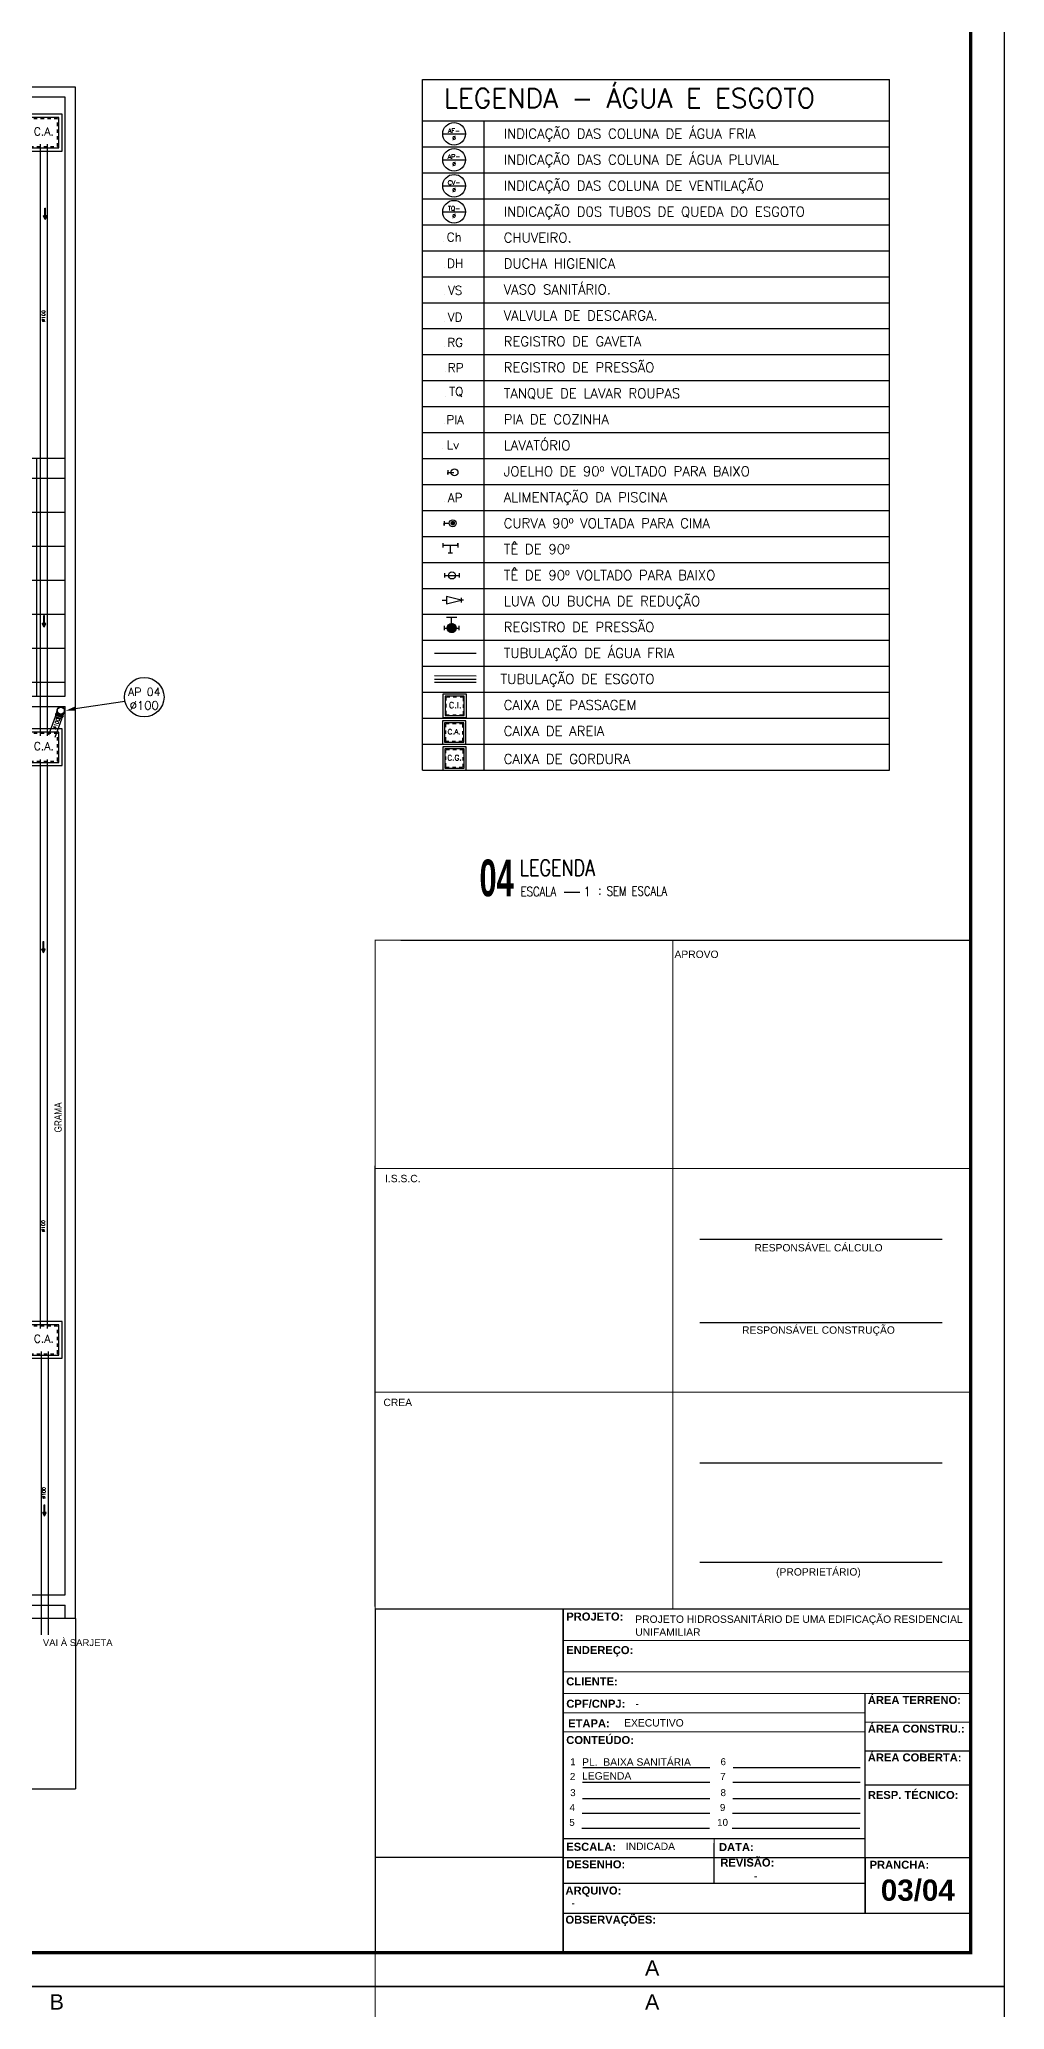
# Model space of a CAD drawing. Header units: millimetres. Extents: x 3923 to 4007, y 744 to 982.
# Drawn here: x 3978.8 to 4007.1, y 802.7 to 860.6 of the extents above; entities that cross this region are included whole.
import ezdxf
from ezdxf.enums import TextEntityAlignment as Align

# ---------------------------------------------------------------- set-up
doc = ezdxf.new("R2010")
doc.units = ezdxf.units.MM
doc.header["$LTSCALE"] = 20
doc.linetypes.add('HIDDEN', pattern=[0.375, 0.25, -0.125])
doc.linetypes.add('HIDDENX2', pattern=[0.75, 0.5, -0.25])
for name, color, linetype in [('A-PEN-C', 4, 'Continuous'), ('A-PEN-Y', 2, 'Continuous'), ('AF', 5, 'Continuous'), ('E-txt-g', 3, 'Continuous'), ('Eixo', 4, 'HIDDENX2'), ('Esgoto', 5, 'Continuous'), ('HIDROGRAFIA', 4, 'Continuous'), ('HIDROSSANITÁRIO', 8, 'Continuous'), ("LINHA - PROJETU'S", 1, 'Continuous'), ('P2', 1, 'Continuous'), ("PRANCHA - PROJETU'S", 7, 'Continuous'), ('TEXTO', 3, 'Continuous'), ('Texto-Tubos', 7, 'Continuous'), ('TigreCad', 3, 'Continuous'), ('Tinterno', 9, 'Continuous'), ('TUBULAÇÃO_ESGOTO', 5, 'Continuous'), ('TUBULAÇÃO_HIDRÁULICA', 5, 'Continuous'), ('TXT_0', 7, 'Continuous'), ('TXT_1', 2, 'Continuous'), ('TXT_2', 6, 'Continuous')]:
    doc.layers.add(name, color=color, linetype=linetype)
doc.styles.add('ADITIVOCAD', font='ROMANS.shx')
doc.styles.add('ARIAL', font='arial.ttf', dxfattribs={"height": 2})
doc.styles.add('F2', font='ARIALN.TTF')
doc.styles.add('HELVET', font='HELVET.SHX')
doc.styles.add('R80', font='simplex.shx', dxfattribs={"height": 12})
doc.styles.add('REG140', font='romans.shx', dxfattribs={"width": 0.8, "height": 0.35})
doc.styles.add('REG80', font='romans.shx', dxfattribs={"width": 0.8, "height": 0.2})
doc.styles.add('ROMANS', font='romans__.ttf', dxfattribs={"height": 0.1})
doc.styles.add('SANSSERIF2', font='sanssb__.ttf', dxfattribs={"width": 0.8})
doc.styles.get("Standard").update_dxf_attribs({"font": 'arial.ttf'})
doc.styles.add('TCTUBOS-TXT', font='txt.shx')

# ---------------------------------------------------------------- blocks, each defined once
blk = doc.blocks.new('ADFSGASDFG')
at = {"layer": "PRANCHA - PROJETU'S", "color": 1}
for p, q in [((360.678, 107.346), (276.578, 107.346)), ((360.678, 47.946), (360.678, 107.346)), ((276.578, 47.946), (360.678, 47.946))]:
    blk.add_line(p, q, dxfattribs=at)
at = {"layer": "PRANCHA - PROJETU'S", "color": 4, "const_width": 0.1}
blk.add_lwpolyline([(279.078, 106.346), (359.678, 106.346), (359.678, 48.946), (279.078, 48.946)], close=True, dxfattribs=at)
blk = doc.blocks.new('CRBODADOSÇ')
at = {"layer": "PRANCHA - PROJETU'S", "color": 3}
blk.add_line((164.825, 196.917), (165.288, 196.917), dxfattribs=at)
at = {"layer": "PRANCHA - PROJETU'S", "color": 3, "style": 'REG80', "width": 0.8}
for s, p in [('ESCALA', (163.548, 196.799)), ('1', (165.407, 196.799)), (':', (165.829, 196.842))]:
    blk.add_text(s, height=0.27, dxfattribs=at).set_placement(p)
at = {"layer": "PRANCHA - PROJETU'S", "color": 2, "style": 'REG140', "width": 0.8}
for tag, p in [('PROJETO', (163.521, 198.067)), ('DESENHO', (163.516, 197.395))]:
    blk.add_attdef(tag, p, '', height=0.472, dxfattribs=at)
at = {"layer": "PRANCHA - PROJETU'S", "style": 'SANSSERIF2', "width": 0.6}
blk.add_attdef('00', text='', height=1.08, dxfattribs=at).set_placement((162.84, 196.795), align=Align.CENTER)
at = {"layer": "PRANCHA - PROJETU'S", "color": 3, "style": 'REG80', "width": 0.8}
blk.add_attdef('ESCALA', (166.075, 196.813), '', height=0.27, dxfattribs=at)
blk = doc.blocks.new('Adh_Afn')
blk.add_line((-0.25, 0), (0.25, 0))
blk.add_circle((0, 0), 0.25)
at = {"flags": 8}
for tag, p in [('$AF', (0, 0.07)), ('$DIAM', (0, -0.091))]:
    blk.add_attdef(tag, text='', height=0.1, dxfattribs=at).set_placement(p, align=Align.MIDDLE)
blk = doc.blocks.new('ADH_HIUTILIZ1')
blk.add_line((0.12, 0), (0.12, 0))
at = {"flags": 8}
blk.add_attdef('$N', text='', height=0.09, dxfattribs=at).set_placement((0.226, 0.042), align=Align.MIDDLE)
blk = doc.blocks.new('Adh_cx_j90b')
blk.add_lwpolyline([(-0.068, 0.022), (-0.068, -0.022), (-0.068, 0), (-0.006, 0)])
blk.add_circle((0, 0), 0.0359)
blk = doc.blocks.new('Adh_cx_c90c')
h = blk.add_hatch()
h.set_pattern_fill('_U', color=256, scale=0.002, angle=45, style=0, double=1, pattern_type=0)
h.set_pattern_definition([(45, (-6.0733674, -5.0413484), (-0.00141421356, 0.00141421356), []), (135, (-6.0733674, -5.0413484), (-0.00141421356, -0.00141421356), [])])
h.paths.add_polyline_path([(-0.017, 0, 1), (0.017, 0, 1)])
blk.add_lwpolyline([(-0.088, 0.022), (-0.088, -0.023), (-0.088, 0), (-0.036, 0)])
for radius in [0.0359, 0.017]:
    blk.add_circle((0, 0), radius)
blk = doc.blocks.new('Adh_cx_te90')
for p, q in [((-0.075, -0.0225), (-0.075, 0.0225)), ((0.075, 0), (-0.075, 0)), ((0, -0.075), (0, 0)), ((0.075, 0), (0.075, 0.0225)), ((0.075, 0.0225), (0.075, -0.0225)), ((-0.0225, -0.075), (0.0225, -0.075))]:
    blk.add_line(p, q)
blk = doc.blocks.new('Adh_cx_te90b')
for p, q in [((-0.078, 0.0225), (-0.078, -0.0225)), ((-0.078, 0), (0.078, 0)), ((0.078, -0.0225), (0.078, 0.0225))]:
    blk.add_line(p, q)
blk.add_circle((0, 0), 0.0359)
blk = doc.blocks.new('Adh_cx_lvr')
for p, q in [((0, 0), (-0.15, 0.0375)), ((-0.15, 0.0375), (-0.15, -0.0375)), ((-0.15, -0.0375), (0, 0)), ((0, 0.0225), (0, -0.0225)), ((-0.195, 0), (-0.15, 0)), ((0.0225, 0), (0, 0))]:
    blk.add_line(p, q)
blk = doc.blocks.new('Adh_acs_rg')
h = blk.add_hatch()
h.set_pattern_fill('_U', color=256, scale=0.002, angle=45, style=0, double=1)
h.set_pattern_definition([(45, (-7.4131718, -5.1711377), (-0.00141421356, 0.00141421356), []), (135, (-7.4131718, -5.1711377), (-0.00141421356, -0.00141421356), [])])
h.paths.add_polyline_path([(-0.046, 0, 1), (0.046, 0, 1)])
for p, q in [((-0.078, 0.022), (-0.078, -0.022)), ((0.053, 0.108), (-0.053, 0.108)), ((0, 0.046), (0, 0.108)), ((0.078, -0.022), (0.078, 0.022)), ((-0.078, 0), (-0.046, 0)), ((0.046, 0), (0.078, 0))]:
    blk.add_line(p, q)
blk.add_circle((0, 0), 0.046)
blk = doc.blocks.new('Adhs_RefTbl')
at = {"color": 0, "linetype": 'ByBlock', "ltscale": 0.5}
blk.add_line((-0.321, 0), (0.321, 0), dxfattribs=at)
blk = doc.blocks.new('inp_cx')
for p, q in [((40, 40), (-40, 40)), ((-40, 40), (-40, -40)), ((40, -40), (40, 40)), ((-40, -40), (40, -40))]:
    blk.add_line(p, q)
at = {"color": 1, "linetype": 'Continuous', "ltscale": 0.5}
for p, q in [((33, 33), (-33, 33)), ((-33, 33), (-33, -33)), ((33, -33), (33, 33)), ((-33, -33), (33, -33))]:
    blk.add_line(p, q, dxfattribs=at)
at = {"color": 1, "linetype": 'HIDDEN', "ltscale": 0.5}
for p, q in [((30, 30), (-30, 30)), ((-30, 30), (-30, -30)), ((30, -30), (30, 30)), ((-30, -30), (30, -30))]:
    blk.add_line(p, q, dxfattribs=at)
at = {"style": 'R80'}
blk.add_text('C.I.', height=20.59, dxfattribs=at).set_placement((-19.6, -7.5))
blk = doc.blocks.new('_cxgordu')
for p, q in [((40, 40), (-40, 40)), ((-40, 40), (-40, -40)), ((40, -40), (40, 40)), ((-40, -40), (40, -40))]:
    blk.add_line(p, q)
at = {"color": 1, "linetype": 'Continuous', "ltscale": 0.5}
for p, q in [((33, 33), (-33, 33)), ((-33, 33), (-33, -33)), ((33, -33), (33, 33)), ((-33, -33), (33, -33))]:
    blk.add_line(p, q, dxfattribs=at)
at = {"color": 1, "linetype": 'HIDDEN', "ltscale": 0.5}
for p, q in [((30, 30), (-30, 30)), ((-30, 30), (-30, -30)), ((30, -30), (30, 30)), ((-30, -30), (30, -30))]:
    blk.add_line(p, q, dxfattribs=at)
at = {"style": 'R80'}
blk.add_text('C.G.', height=18.48, dxfattribs=at).set_placement((-24.3, -6.9))
blk = doc.blocks.new('_cxareia')
for p, q in [((40, 40), (-40, 40)), ((-40, 40), (-40, -40)), ((40, -40), (40, 40)), ((-40, -40), (40, -40))]:
    blk.add_line(p, q)
at = {"color": 1, "linetype": 'Continuous', "ltscale": 0.5}
for p, q in [((33, 33), (-33, 33)), ((-33, 33), (-33, -33)), ((33, -33), (33, 33)), ((-33, -33), (33, -33))]:
    blk.add_line(p, q, dxfattribs=at)
at = {"color": 1, "linetype": 'HIDDEN', "ltscale": 0.5}
for p, q in [((30, 30), (-30, 30)), ((-30, 30), (-30, -30)), ((30, -30), (30, 30)), ((-30, -30), (30, -30))]:
    blk.add_line(p, q, dxfattribs=at)
at = {"style": 'R80'}
blk.add_text('C.A.', height=17.28, dxfattribs=at).set_placement((-22, -6.1))
blk = doc.blocks.new('j9n100s')
at = {"layer": 'TigreCad'}
for p, q in [((27, 51), (60, 51)), ((27, -51), (60, -51))]:
    blk.add_line(p, q, dxfattribs=at)
blk.add_circle((0, 0), 53.2, dxfattribs=at)
for start, end in [(61.785, 298.215), (298.215, 61.785)]:
    blk.add_arc((0, 0), 57.7, start, end, dxfattribs=at)
at = {"layer": 'Tinterno'}
blk.add_line((60, -51), (60, 51), dxfattribs=at)
blk.add_circle((0, 0), 51, dxfattribs=at)
blk = doc.blocks.new('11031030p')
at = {"layer": 'TigreCad'}
for p, q in [((0, -53), (0, 53)), ((0, 53), (4, 53)), ((6, 57), (5, 54)), ((7, 58), (17, 58)), ((7, -57), (7, 57)), ((17, -57), (17, 57)), ((18, 57), (18, 54)), ((19, 53), (31, 53)), ((31, 53), (31, 53)), ((51, 53), (31, 53)), ((51, 53), (53, 51)), ((53, -51), (53, 51)), ((0, -53), (4, -53)), ((6, -57), (5, -54)), ((7, -58), (17, -58)), ((18, -57), (18, -54)), ((19, -53), (31, -53)), ((31, -53), (31, -53)), ((31, -53), (51, -53)), ((51, -53), (53, -51))]:
    blk.add_line(p, q, dxfattribs=at)
for centre, start, end in [((4, 54), 270, 345), ((7, 57), 90, 165), ((17, 57), 5, 90), ((19, 54), 185, 270), ((4, -54), 15, 90), ((7, -57), 195, 270), ((17, -57), 270, 355), ((19, -54), 90, 175)]:
    blk.add_arc(centre, 1, start, end, dxfattribs=at)
at = {"layer": 'Tinterno'}
for p, q in [((5, -53), (5, 53)), ((18, -53), (18, 53)), ((31, 53), (31, -53)), ((31, 53), (31, -53)), ((51, 53), (51, -53))]:
    blk.add_line(p, q, dxfattribs=at)
blk = doc.blocks.new('Seta')
at = {"layer": 'AF'}
blk.add_hatch(color=256, dxfattribs=at).paths.add_polyline_path([(-0.115, 0.004), (-0.115, -0.006), (0, -0.006), (0, -0.027), (0.053, -0.001), (0, 0.024), (0, 0.004)])
for p, q in [((0, 0.004), (-0.115, 0.004)), ((-0.115, -0.006), (-0.115, 0.004)), ((0.053, -0.001), (0, 0.024)), ((0, 0.024), (0, 0.004)), ((0, -0.006), (-0.115, -0.006)), ((0.053, -0.001), (0, -0.027)), ((0, -0.006), (0, -0.027))]:
    blk.add_line(p, q, dxfattribs=at)

msp = doc.modelspace()

# ---------------------------------------------------------------- hatches: boundary and pattern name
at = {"layer": 'HIDROSSANITÁRIO'}
h = msp.add_hatch(dxfattribs=at)
h.set_pattern_fill('ANSI37,_O', color=8, scale=8, angle=135)
h.set_pattern_definition([(180, (4034.6798, -2297.2923), (-3e-16, -1), []), (270, (4034.6798, -2297.2923), (1, -3e-16), [])])
h.paths.add_polyline_path([(3976.813, 848.297), (3976.813, 847.997), (3976.013, 847.997), (3976.013, 847.464), (3977.253, 847.464), (3977.253, 846.264), (3976.013, 846.264), (3976.013, 846.036), (3977.114, 846.036), (3977.114, 843.643), (3976.013, 843.643), (3976.013, 843.597), (3976.813, 843.597), (3976.813, 843.097), (3976.813, 841.497), (3976.813, 841.297), (3979.513, 841.297), (3979.513, 848.297)])
h.paths.add_polyline_path([(3978.812, 844.34, -1), (3978.812, 844.489, -1)], flags=16)
h.paths.add_polyline_path([(3978.485, 844.18), (3978.485, 845.405), (3978.091, 845.405), (3978.091, 844.18)], flags=24)
h.paths.add_polyline_path([(3978.162, 843.946), (3978.162, 845.64), (3977.591, 845.64), (3977.591, 843.946)], flags=24)
h.paths.add_polyline_path([(3978.83, 844.474), (3978.83, 845.116), (3978.469, 845.116), (3978.469, 844.474)], flags=24)
h.paths.add_polyline_path([(3979.975, 847.606), (3979.368, 847.606), (3979.368, 847.002), (3979.975, 847.002)], flags=9)
h.paths.add_polyline_path([(3978.57, 847.606), (3977.778, 847.606), (3977.778, 847.002), (3978.57, 847.002)], flags=24)

# ---------------------------------------------------------------- linework, layer by layer
at = {"color": 4}
msp.add_line((4006.129, 814.27), (4006.129, 834.004), dxfattribs=at)
at = {"layer": 'A-PEN-C'}
msp.add_line((3979.812, 840.936), (3981.271, 841.156), dxfattribs=at)
msp.add_circle((3981.84, 841.272), 0.58, dxfattribs=at)
msp.add_solid([(3979.536, 840.878), (3979.824, 840.877), (3979.8, 840.995)], dxfattribs=at)
at = {"layer": 'A-PEN-Y'}
msp.add_line((3989.38, 834.128), (4006.129, 834.128), dxfattribs=at)
at = {"layer": 'E-txt-g'}
for p, q in [((4005.296, 825.341), (3998.17, 825.341)), ((4005.296, 822.892), (3998.17, 822.892)), ((4005.296, 818.763), (3998.17, 818.763)), ((4005.296, 815.848), (3998.17, 815.848))]:
    msp.add_line(p, q, dxfattribs=at)
at = {"layer": 'Eixo'}
msp.add_line((3990.373, 841.799), (3991.597, 841.798), dxfattribs=at)
at = {"layer": 'HIDROSSANITÁRIO', "color": 8, "linetype": 'Continuous'}
for p, q in [((3979.813, 859.197), (3937.813, 859.197)), ((3979.813, 814.197), (3979.813, 859.197)), ((3979.513, 858.897), (3938.113, 858.897)), ((3979.513, 841.297), (3979.513, 858.897)), ((3976.813, 848.297), (3979.513, 848.297)), ((3976.813, 841.297), (3979.513, 841.297)), ((3976.813, 840.997), (3979.513, 840.997)), ((3979.513, 814.897), (3979.513, 840.997)), ((3968.765, 814.897, 0.972), (3979.513, 814.897)), ((3970.165, 814.597, 0.972), (3979.513, 814.597)), ((3979.513, 814.497), (3979.513, 814.597)), ((3979.513, 814.197), (3979.513, 814.597)), ((3979.513, 814.197), (3970.165, 814.197, 1.047)), ((3979.813, 814.197), (3979.513, 814.197)), ((3979.813, 814.197), (3979.813, 809.197)), ((3937.813, 809.197), (3979.813, 809.197))]:
    msp.add_line(p, q, dxfattribs=at)
at = {"layer": "LINHA - PROJETU'S", "color": 1}
msp.add_line((3988.629, 814.551), (3988.629, 827.504), dxfattribs=at)
at = {"layer": "LINHA - PROJETU'S", "color": 1, "const_width": 0.03}
for points in [[(3988.629, 814.474), (3988.629, 834.128), (4006.176, 834.128)], [(3997.379, 814.474), (3997.379, 834.128)], [(4006.129, 827.426), (3988.629, 827.426)], [(4006.129, 820.848), (3988.629, 820.848)], [(4006.129, 814.474), (3988.629, 814.474), (3988.629, 803.386)], [(3994.154, 804.386), (3994.154, 814.474)], [(3994.154, 813.555), (4006.129, 813.555)], [(3994.154, 813.555), (4006.129, 813.555)], [(3994.154, 812.637), (4006.129, 812.637)], [(3994.154, 811.998), (4006.129, 811.998)], [(3994.154, 811.998), (4006.129, 811.998)], [(3994.154, 811.998), (4006.129, 811.998)], [(4003.027, 811.998), (4003.027, 805.556)], [(4003.027, 811.434), (3994.154, 811.434)], [(3994.154, 811.434), (4003.027, 811.434)], [(4006.129, 811.156), (4003.027, 811.156)], [(3994.154, 810.87), (4003.027, 810.87)], [(4003.027, 810.311), (4006.129, 810.311)], [(4006.129, 809.311), (4003.027, 809.311)], [(4003.027, 807.733), (3994.154, 807.733)], [(3998.59, 807.733), (3998.59, 806.425)], [(3988.629, 807.178), (4006.129, 807.178)], [(4003.027, 806.425), (3998.59, 806.425), (3998.59, 807.178)], [(4003.027, 807.178), (4003.027, 806.425)], [(3998.59, 806.425), (3994.154, 806.425)], [(4006.129, 805.545), (3994.154, 805.545)], [(3988.629, 803.386), (3988.629, 802.386)]]:
    msp.add_lwpolyline(points, dxfattribs=at)
at = {"layer": "LINHA - PROJETU'S", "color": 1}
for points in [[(3994.154, 814.474), (3994.154, 804.386)], [(4003.027, 807.178), (4003.027, 805.556)]]:
    msp.add_lwpolyline(points, dxfattribs=at)
at = {"layer": 'P2'}
msp.add_line((4006.129, 814.474), (3988.629, 814.474), dxfattribs=at)
at = {"layer": "PRANCHA - PROJETU'S", "color": 1}
for p, q in [((3988.629, 814.474), (3988.629, 804.386)), ((3998.59, 807.178), (3998.59, 807.604)), ((3994.154, 807.178), (3988.629, 807.178)), ((3994.154, 805.545), (4006.129, 805.545))]:
    msp.add_line(p, q, dxfattribs=at)
at = {"layer": "PRANCHA - PROJETU'S"}
for p, q in [((4006.129, 814.474), (4006.129, 804.386)), ((3988.629, 804.386), (4006.129, 804.386)), ((3988.629, 804.386), (4006.129, 804.386)), ((3988.629, 804.386), (4006.129, 804.386)), ((3990.401, 804.386), (4006.129, 804.386)), ((3994.966, 804.386), (4005.804, 804.386)), ((3994.966, 804.386), (4006.129, 804.386))]:
    msp.add_line(p, q, dxfattribs=at)
at = {"layer": "PRANCHA - PROJETU'S", "color": 6}
for p, q in [((3994.718, 809.391), (3998.465, 809.391)), ((3994.727, 809.825), (3998.465, 809.825)), ((3999.137, 809.391), (4002.884, 809.391)), ((3999.146, 809.825), (4002.507, 809.825)), ((3999.146, 809.825), (4002.884, 809.825)), ((3994.718, 808.916), (3998.465, 808.916)), ((3999.137, 808.916), (4002.884, 808.916)), ((3994.709, 808.48), (3998.465, 808.48)), ((3994.709, 808.48), (3998.465, 808.48)), ((3999.128, 808.48), (4002.884, 808.48)), ((3999.128, 808.48), (4002.884, 808.48)), ((3994.7, 808.043), (3998.456, 808.043)), ((3994.7, 808.043), (3998.456, 808.043)), ((3999.119, 808.043), (4002.875, 808.043)), ((3999.119, 808.043), (4002.875, 808.043))]:
    msp.add_line(p, q, dxfattribs=at)
at = {"layer": "PRANCHA - PROJETU'S", "color": 1}
for points in [[(4006.129, 839.536), (4006.129, 861.786), (3988.629, 861.786)], [(4006.129, 814.474), (3988.629, 814.474), (3988.629, 804.386)], [(3994.154, 806.83), (3994.154, 814.474)], [(4003.027, 805.556), (4003.027, 811.998)], [(4003.027, 810.311), (4006.129, 810.311)], [(4003.027, 809.311), (4006.129, 809.311)], [(4006.129, 807.604), (4006.169, 807.604)], [(3994.154, 807.178), (4006.129, 807.178)], [(3998.59, 806.425), (3998.59, 807.178)], [(3994.154, 804.386), (3994.154, 806.83)], [(3994.154, 806.425), (4003.027, 806.425)], [(4003.027, 806.83), (4003.027, 806.832)]]:
    msp.add_lwpolyline(points, dxfattribs=at)
at = {"layer": 'TigreCad'}
for p, q in [((3978.777, 857.515), (3978.777, 840.138)), ((3978.981, 857.515), (3978.981, 840.138)), ((3979.219, 840.696), (3979.023, 840.152)), ((3979.41, 840.627), (3979.214, 840.083)), ((3978.777, 839.441), (3978.777, 822.726)), ((3978.98, 839.441), (3978.98, 822.726)), ((3978.807, 822.044), (3978.807, 813.717)), ((3979.01, 822.044), (3979.01, 813.717))]:
    msp.add_line(p, q, dxfattribs=at)
at = {"layer": 'TUBULAÇÃO_ESGOTO'}
for p, q in [((3991.597, 841.893), (3990.373, 841.894)), ((3991.597, 841.703), (3990.373, 841.704))]:
    msp.add_line(p, q, dxfattribs=at)
at = {"layer": 'TXT_1'}
for p, q in [((3990.02, 839.128), (3990.02, 859.424)), ((3990.02, 859.424), (4003.742, 859.424)), ((3990.02, 839.128), (3990.02, 859.424)), ((4003.742, 839.128), (4003.742, 859.424)), ((3990.02, 858.203), (4003.742, 858.203)), ((3991.832, 839.128), (3991.832, 858.203)), ((3990.02, 857.44), (4003.742, 857.44)), ((3990.02, 856.677), (4003.742, 856.677)), ((3990.02, 855.914), (4003.742, 855.914)), ((3990.02, 855.151), (4003.742, 855.151)), ((3990.02, 854.388), (4003.742, 854.388)), ((3990.02, 853.625), (4003.742, 853.625)), ((3990.02, 852.862), (4003.742, 852.862)), ((3990.02, 852.099), (4003.742, 852.099)), ((3990.02, 851.336), (4003.742, 851.336)), ((3990.02, 850.573), (4003.742, 850.573)), ((3990.02, 849.81), (4003.742, 849.81)), ((3990.02, 849.047), (4003.742, 849.047)), ((3990.02, 848.284), (4003.742, 848.284)), ((3990.02, 847.521), (4003.742, 847.521)), ((3990.02, 846.758), (4003.742, 846.758)), ((3990.02, 846.758), (4003.742, 846.758)), ((3990.02, 845.995), (4003.742, 845.995)), ((3990.02, 845.232), (4003.742, 845.232)), ((3990.02, 844.469), (4003.742, 844.469)), ((3990.02, 843.706), (4003.742, 843.706)), ((3990.02, 842.943), (4003.742, 842.943)), ((3990.02, 842.943), (4003.742, 842.943)), ((3990.02, 842.18), (4003.742, 842.18)), ((3990.02, 841.417), (4003.742, 841.417)), ((3990.02, 840.654), (4003.742, 840.654)), ((3990.02, 839.891), (4003.742, 839.891)), ((3990.02, 839.128), (4003.742, 839.128))]:
    msp.add_line(p, q, dxfattribs=at)

# ---------------------------------------------------------------- block references
at = {"layer": 'AF', "xscale": 2, "yscale": 2, "zscale": 2, "rotation": 270}
for p in [(3978.932, 855.409), (3978.895, 843.439), (3978.881, 833.863), (3978.91, 817.314)]:
    msp.add_blockref('Seta', p, dxfattribs=at)
at = {"layer": 'Esgoto', "xscale": 0.002, "yscale": 0.002, "zscale": 0.002, "rotation": 250.1744396074474}
msp.add_blockref('11031030p', (3979.35, 840.761), dxfattribs=at)
at = {"layer": 'HIDROGRAFIA'}
for name, p, xscale, yscale, zscale in [('_cxareia', (3978.887, 857.858), 0.01350000000093132, 0.01350000000093132, 0.01350000000093132), ('inp_cx', (3990.963, 841.014), 0.008583775200052799, 0.008583775200052799, 0.008583775200052799), ('_cxareia', (3990.947, 840.234), 0.008583775200052799, 0.008583775200052799, 0.008583775200052799), ('_cxareia', (3978.887, 839.8), 0.01350000000093132, 0.01350000000093132, 0.01350000000093132), ('_cxgordu', (3990.956, 839.471), 0.008583775200052799, 0.008583775200052799, 0.008583775200052799), ('_cxareia', (3978.887, 822.387), 0.01350000000093132, 0.01350000000093132, 0.01350000000093132)]:
    msp.add_blockref(name, p, dxfattribs=dict(at, xscale=xscale, yscale=yscale, zscale=zscale))
at = {"layer": "PRANCHA - PROJETU'S", "color": 1}
for p in [(3646.451, 755.44), (3646.451, 696.04)]:
    msp.add_blockref('ADFSGASDFG', p, dxfattribs=at)
at = {"layer": "PRANCHA - PROJETU'S"}
msp.add_blockref('CRBODADOSÇ', (3829.357, 638.626), dxfattribs=at).add_auto_attribs({'ESCALA': 'SEM ESCALA', 'DESENHO': 'LEGENDA', '00': '04'})
at = {"layer": 'TigreCad', "xscale": 0.002, "yscale": 0.002, "zscale": 0.002, "rotation": 252.4278732800983}
msp.add_blockref('j9n100s', (3979.387, 840.876), dxfattribs=at)
at = {"layer": 'TUBULAÇÃO_HIDRÁULICA', "xscale": 1.907505599815886, "yscale": 1.907505599815886, "zscale": 1.907505599815886}
msp.add_blockref('Adhs_RefTbl', (3990.985, 842.562), dxfattribs=at)
at = {"layer": 'TXT_1'}
ref = msp.add_blockref('Adh_Afn', (3990.945, 857.822), dxfattribs=dict(at, xscale=1.335253919870773, yscale=1.335253919870773, zscale=1.335253919870773))
ref.add_attrib('$AF', 'AF-', dxfattribs={"layer": '0', "height": 0.1335, "style": 'ADITIVOCAD', "flags": 8}).set_placement((3990.945, 857.915), align=Align.MIDDLE)
ref.add_attrib('$DIAM', '%%C', dxfattribs={"layer": '0', "height": 0.1335, "style": 'ADITIVOCAD', "flags": 8}).set_placement((3990.945, 857.7), align=Align.MIDDLE)
ref = msp.add_blockref('Adh_Afn', (3990.945, 857.059), dxfattribs=dict(at, xscale=1.335253919870773, yscale=1.335253919870773, zscale=1.335253919870773))
ref.add_attrib('$AF', 'AP-', dxfattribs={"layer": '0', "height": 0.1335, "style": 'ADITIVOCAD', "flags": 8}).set_placement((3990.945, 857.152), align=Align.MIDDLE)
ref.add_attrib('$DIAM', '%%C', dxfattribs={"layer": '0', "height": 0.1335, "style": 'ADITIVOCAD', "flags": 8}).set_placement((3990.945, 856.937), align=Align.MIDDLE)
ref = msp.add_blockref('Adh_Afn', (3990.945, 856.296), dxfattribs=dict(at, xscale=1.335253919870773, yscale=1.335253919870773, zscale=1.335253919870773))
ref.add_attrib('$AF', 'CV-', dxfattribs={"layer": '0', "height": 0.1335, "style": 'ADITIVOCAD', "flags": 8}).set_placement((3990.945, 856.389), align=Align.MIDDLE)
ref.add_attrib('$DIAM', '%%C', dxfattribs={"layer": '0', "height": 0.1335, "style": 'ADITIVOCAD', "flags": 8}).set_placement((3990.945, 856.174), align=Align.MIDDLE)
ref = msp.add_blockref('Adh_Afn', (3990.945, 855.533), dxfattribs=dict(at, xscale=1.335253919870773, yscale=1.335253919870773, zscale=1.335253919870773))
ref.add_attrib('$AF', 'TQ-', dxfattribs={"layer": '0', "height": 0.1335, "style": 'ADITIVOCAD', "flags": 8}).set_placement((3990.945, 855.626), align=Align.MIDDLE)
ref.add_attrib('$DIAM', '%%C', dxfattribs={"layer": '0', "height": 0.1335, "style": 'ADITIVOCAD', "flags": 8}).set_placement((3990.945, 855.411), align=Align.MIDDLE)
ref = msp.add_blockref('ADH_HIUTILIZ1', (3990.305, 854.667), dxfattribs=dict(at, xscale=2.861258399723829, yscale=2.861258399723829, zscale=2.861258399723829))
ref.add_attrib('$N', 'Ch', dxfattribs={"layer": '0', "height": 0.2575, "style": 'ADITIVOCAD', "flags": 8}).set_placement((3990.952, 854.788), align=Align.MIDDLE)
ref = msp.add_blockref('ADH_HIUTILIZ1', (3990.331, 853.899), dxfattribs=dict(at, xscale=2.861258399723829, yscale=2.861258399723829, zscale=2.861258399723829))
ref.add_attrib('$N', 'DH', dxfattribs={"layer": '0', "height": 0.2575, "style": 'ADITIVOCAD', "flags": 8}).set_placement((3990.978, 854.019), align=Align.MIDDLE)
ref = msp.add_blockref('ADH_HIUTILIZ1', (3990.331, 853.103), dxfattribs=dict(at, xscale=2.861258399723829, yscale=2.861258399723829, zscale=2.861258399723829))
ref.add_attrib('$N', 'VS', dxfattribs={"layer": '0', "height": 0.2575, "style": 'ADITIVOCAD', "flags": 8}).set_placement((3990.978, 853.224), align=Align.MIDDLE)
ref = msp.add_blockref('ADH_HIUTILIZ1', (3990.331, 852.317), dxfattribs=dict(at, xscale=2.861258399723829, yscale=2.861258399723829, zscale=2.861258399723829))
ref.add_attrib('$N', 'VD', dxfattribs={"layer": '0', "height": 0.2575, "style": 'ADITIVOCAD', "flags": 8}).set_placement((3990.978, 852.438), align=Align.MIDDLE)
ref = msp.add_blockref('ADH_HIUTILIZ1', (3990.331, 851.57), dxfattribs=dict(at, xscale=2.861258399723829, yscale=2.861258399723829, zscale=2.861258399723829))
ref.add_attrib('$N', 'RG', dxfattribs={"layer": '0', "height": 0.2575, "style": 'ADITIVOCAD', "flags": 8}).set_placement((3990.978, 851.691), align=Align.MIDDLE)
ref = msp.add_blockref('ADH_HIUTILIZ1', (3990.346, 850.827), dxfattribs=dict(at, xscale=2.861258399723829, yscale=2.861258399723829, zscale=2.861258399723829))
ref.add_attrib('$N', 'RP', dxfattribs={"layer": '0', "height": 0.2575, "style": 'ADITIVOCAD', "flags": 8}).set_placement((3990.993, 850.948), align=Align.MIDDLE)
ref = msp.add_blockref('ADH_HIUTILIZ1', (3990.364, 850.119), dxfattribs=dict(at, xscale=2.861258399723829, yscale=2.861258399723829, zscale=2.861258399723829))
ref.add_attrib('$N', 'TQ', dxfattribs={"layer": '0', "height": 0.2575, "style": 'ADITIVOCAD', "flags": 8}).set_placement((3991.011, 850.24), align=Align.MIDDLE)
ref = msp.add_blockref('ADH_HIUTILIZ1', (3990.331, 849.301), dxfattribs=dict(at, xscale=2.861258399723829, yscale=2.861258399723829, zscale=2.861258399723829))
ref.add_attrib('$N', 'PIA', dxfattribs={"layer": '0', "height": 0.2575, "style": 'ADITIVOCAD', "flags": 8}).set_placement((3990.978, 849.422), align=Align.MIDDLE)
ref = msp.add_blockref('ADH_HIUTILIZ1', (3990.266, 848.564), dxfattribs=dict(at, xscale=2.861258399723829, yscale=2.861258399723829, zscale=2.861258399723829))
ref.add_attrib('$N', 'Lv', dxfattribs={"layer": '0', "height": 0.2575, "style": 'ADITIVOCAD', "flags": 8}).set_placement((3990.913, 848.685), align=Align.MIDDLE)
at = {"layer": 'TXT_1', "xscale": 2.861258399723829, "yscale": 2.861258399723829, "zscale": 2.861258399723829}
for name, p in [('Adh_cx_j90b', (3990.958, 847.876)), ('Adh_cx_c90c', (3990.907, 846.382)), ('Adh_cx_te90', (3990.84, 845.73)), ('Adh_cx_te90b', (3990.885, 844.847)), ('Adh_cx_lvr', (3991.154, 844.121)), ('Adh_acs_rg', (3990.874, 843.3))]:
    msp.add_blockref(name, p, dxfattribs=at)
at = {"layer": 'TXT_1'}
ref = msp.add_blockref('ADH_HIUTILIZ1', (3990.331, 847.012), dxfattribs=dict(at, xscale=2.861258399723829, yscale=2.861258399723829, zscale=2.861258399723829))
ref.add_attrib('$N', 'AP', dxfattribs={"layer": '0', "height": 0.2575, "style": 'ADITIVOCAD', "flags": 8}).set_placement((3990.978, 847.133), align=Align.MIDDLE)

# ---------------------------------------------------------------- texts
at = {"layer": 'A-PEN-C', "style": 'ROMANS'}
for s, height, p in [('AP 04', 0.234, (3981.84, 841.309)), ('%%C100', 0.2494, (3981.838, 840.903))]:
    msp.add_text(s, height=height, dxfattribs=at).set_placement(p, align=Align.CENTER)
at = {"layer": 'HIDROSSANITÁRIO', "color": 8, "style": 'F2'}
msp.add_text('GRAMA', height=0.2103, rotation=90, dxfattribs=at).set_placement((3979.41, 828.483))
at = {"layer": "PRANCHA - PROJETU'S", "color": 2, "style": 'ARIAL'}
for s, height, p in [('APROVO', 0.2168, (3998.073, 833.717)), ('I.S.S.C.', 0.2168, (3989.438, 827.129)), ('RESPONSÁVEL CÁLCULO', 0.21676, (4001.658, 825.122)), ('RESPONSÁVEL CONSTRUÇÃO', 0.21676, (4001.658, 822.673)), ('CREA', 0.2168, (3989.29, 820.551)), ('(PROPRIETÁRIO)', 0.21676, (4001.657, 815.567))]:
    msp.add_text(s, height=height, dxfattribs=at).set_placement(p, align=Align.MIDDLE)
for s, height, p in [('UNIFAMILIAR', 0.21676, (3996.273, 813.695)), ('PROJETO HIDROSSANITÁRIO DE UMA EDIFICAÇÃO RESIDENCIAL', 0.21676, (3996.273, 814.074)), ('-', 0.217, (3996.276, 811.593)), ('EXECUTIVO', 0.2168, (3995.946, 811.028)), ('PL.  BAIXA SANITÁRIA', 0.21676, (3994.71, 809.876)), ('LEGENDA', 0.2168, (3994.708, 809.469)), ('INDICADA', 0.2168, (3995.993, 807.4)), ('-', 0.217, (3999.76, 806.527)), ('-', 0.217, (3994.398, 805.732))]:
    msp.add_text(s, height=height, dxfattribs=at).set_placement(p)
at = {"layer": "PRANCHA - PROJETU'S", "style": 'ARIAL'}
for s, height, p in [('1', 0.205, (3994.36, 809.892)), ('6', 0.205, (3998.779, 809.892)), ('2', 0.205, (3994.351, 809.458)), ('7', 0.205, (3998.77, 809.458)), ('4', 0.205, (3994.342, 808.547)), ('3', 0.205, (3994.36, 808.983)), ('9', 0.205, (3998.761, 808.547)), ('8', 0.205, (3998.779, 808.983)), ('5', 0.205, (3994.333, 808.11)), ('10', 0.2047, (3998.68, 808.11))]:
    msp.add_text(s, height=height, dxfattribs=at).set_placement(p)
at = {"layer": "PRANCHA - PROJETU'S", "color": 50, "linetype": 'Continuous', "style": 'ARIAL'}
for s, p in [('A', (3996.769, 803.936)), ('B', (3979.269, 802.936)), ('A', (3996.769, 802.936))]:
    msp.add_text(s, height=0.45, dxfattribs=at).set_placement(p, align=Align.MIDDLE)
at = {"layer": "PRANCHA - PROJETU'S", "color": 3, "char_height": 0.23508, "width": 8.80966, "attachment_point": 1, "style": 'HELVET'}
for s, insert in [('{\\fArial|b1|i0|c0|p34;PROJETO:}', (3994.244, 814.377)), ('{\\fArial|b1|i0|c0|p34;ENDEREÇO:}', (3994.244, 813.391)), ('{\\fArial|b1|i0|c0|p34;CLIENTE:}', (3994.244, 812.47)), ('{\\fArial|b1|i0|c0|p34;CPF/CNPJ:}', (3994.246, 811.815)), ('{\\fArial|b1|i0|c0|p34;ÁREA TERRENO:}', (4003.108, 811.924)), ('{\\fArial|b1|i0|c0|p34;ETAPA:}', (3994.299, 811.24)), ('{\\fArial|b1|i0|c0|p34;ÁREA CONSTRU.:}', (4003.108, 811.081)), ('{\\fArial|b1|i0|c0|p34;CONTEÚDO:}', (3994.244, 810.748)), ('{\\fArial|b1|i0|c0|p34;ÁREA COBERTA:}', (4003.108, 810.237)), ('{\\fArial|b1|i0|c0|p34;RESP. TÉCNICO:}', (4003.108, 809.135)), ('{\\fArial|b1|i0|c0|p34;ESCALA:}', (3994.244, 807.612)), ('{\\fArial|b1|i0|c0|p34;DATA:}', (3998.733, 807.604)), ('{\\fArial|b1|i0|c0|p34;DESENHO:}', (3994.244, 807.096)), ('{\\fArial|b1|i0|c0|p34;REVISÃO:}', (3998.773, 807.149)), ('{\\fArial|b1|i0|c0|p34;PRANCHA:}', (4003.16, 807.084)), ('{\\fArial|b1|i0|c0|p34;ARQUIVO:}', (3994.22, 806.327)), ('{\\fArial|b1|i0|c0|p34;OBSERVAÇÕES:}', (3994.22, 805.47))]:
    msp.add_mtext(s, dxfattribs=dict(at, insert=insert))
at = {"layer": "PRANCHA - PROJETU'S", "color": 2, "insert": (4003.491, 806.531), "char_height": 0.62207, "width": 23.31203, "attachment_point": 1, "style": 'HELVET'}
msp.add_mtext('{\\fArial|b1|i0|c0|p34;03/04}', dxfattribs=at)
at = {"layer": 'TEXTO'}
msp.add_text('VAI À SARJETA', height=0.2, dxfattribs=at).set_placement((3979.883, 813.492), align=Align.MIDDLE_CENTER)
at = {"layer": 'Texto-Tubos', "style": 'TCTUBOS-TXT'}
for rotation, p in [(90, (3978.924, 852.468)), (70.17444, (3979.301, 840.473)), (90, (3978.92, 825.733)), (90, (3978.939, 817.889))]:
    msp.add_text('%%C100', height=0.1, rotation=rotation, dxfattribs=at).set_placement(p, align=Align.CENTER)
at = {"layer": 'TXT_0', "style": 'ADITIVOCAD'}
for s, height, p in [('INDICAÇÃO DAS COLUNA DE ÁGUA FRIA', 0.28613, (3992.405, 857.684)), ('INDICAÇÃO DAS COLUNA DE ÁGUA PLUVIAL', 0.28613, (3992.405, 856.921)), ('INDICAÇÃO DAS COLUNA DE VENTILAÇÃO', 0.28613, (3992.405, 856.158)), ('INDICAÇÃO D0S TUBOS DE QUEDA DO ESGOTO', 0.28613, (3992.405, 855.395)), ('CHUVEIRO.', 0.2861, (3992.405, 854.632)), ('DUCHA HIGIENICA', 0.28613, (3992.405, 853.869)), ('VASO SANITÁRIO.', 0.28613, (3992.405, 853.106)), ('VALVULA DE DESCARGA.', 0.28613, (3992.405, 852.343)), ('REGISTRO DE GAVETA', 0.28613, (3992.405, 851.58)), ('REGISTRO DE PRESSÃO', 0.28613, (3992.405, 850.817)), ('TANQUE DE LAVAR ROUPAS', 0.28613, (3992.405, 850.054)), ('PIA DE COZINHA', 0.28613, (3992.405, 849.291)), ('LAVATÓRIO', 0.2861, (3992.405, 848.528)), ('JOELHO DE 90º VOLTADO PARA BAIXO', 0.28613, (3992.405, 847.765)), ('ALIMENTAÇÃO DA PISCINA', 0.28613, (3992.405, 847.002)), ('CURVA 90º VOLTADA PARA CIMA', 0.28613, (3992.405, 846.239)), ('TÊ DE 90º', 0.2861, (3992.405, 845.476)), ('TÊ DE 90º VOLTADO PARA BAIXO', 0.28613, (3992.405, 844.713)), ('LUVA OU BUCHA DE REDUÇÃO', 0.28613, (3992.405, 843.95)), ('REGISTRO DE PRESSÃO', 0.28613, (3992.405, 843.187)), ('TUBULAÇÃO DE ÁGUA FRIA', 0.28613, (3992.405, 842.424)), ('TUBULAÇÃO DE ESGOTO', 0.28613, (3992.311, 841.661)), ('CAIXA DE PASSAGEM', 0.28613, (3992.405, 840.898)), ('CAIXA DE AREIA', 0.28613, (3992.405, 840.135)), ('CAIXA DE GORDURA', 0.28613, (3992.405, 839.311))]:
    msp.add_text(s, height=height, dxfattribs=at).set_placement(p)
at = {"layer": 'TXT_2', "style": 'ADITIVOCAD'}
msp.add_text('LEGENDA - ÁGUA E ESGOTO', height=0.57225, dxfattribs=at).set_placement((3990.643, 858.585))

doc.saveas('drawing.dxf')
